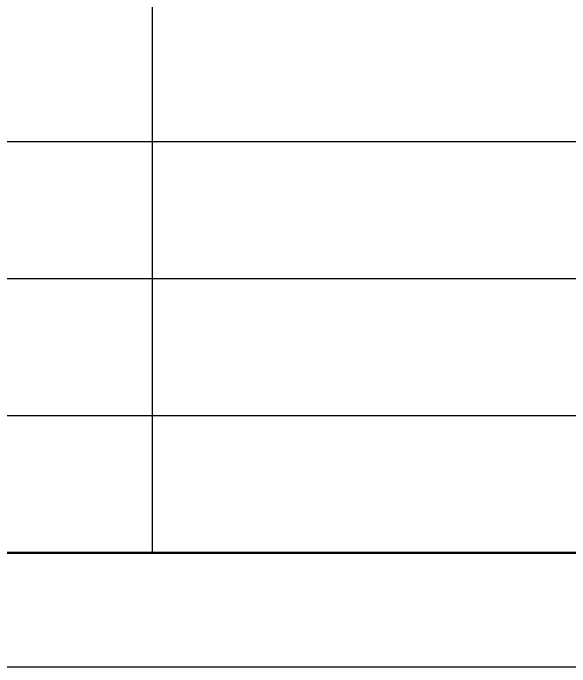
# Model space of a CAD drawing. Extents: x 0 to 420, y 0 to 297.
# Drawn here: x 261.9 to 286.28, y 0 to 28.64 of the extents above; entities that cross this region are included whole.
import ezdxf

# ---------------------------------------------------------------- set-up
doc = ezdxf.new("R2010")
doc.units = 0

msp = doc.modelspace()

# ---------------------------------------------------------------- linework, layer by layer
at = {"color": 7, "lineweight": 25}
for p, q in [((268, 5), (268, 47)), ((303, 23), (235, 23)), ((303, 17), (235, 17)), ((303, 11), (235, 11)), ((0, 0), (420, 0))]:
    msp.add_line(p, q, dxfattribs=at)
at = {"color": 7, "lineweight": 50}
for p, q in [((415, 5), (25, 5)), ((235, 5), (415, 5)), ((235, 5), (415, 5)), ((235, 5), (415, 5)), ((235, 5), (415, 5)), ((235, 5), (415, 5)), ((235, 5), (415, 5)), ((235, 5), (415, 5))]:
    msp.add_line(p, q, dxfattribs=at)

doc.saveas('drawing.dxf')
